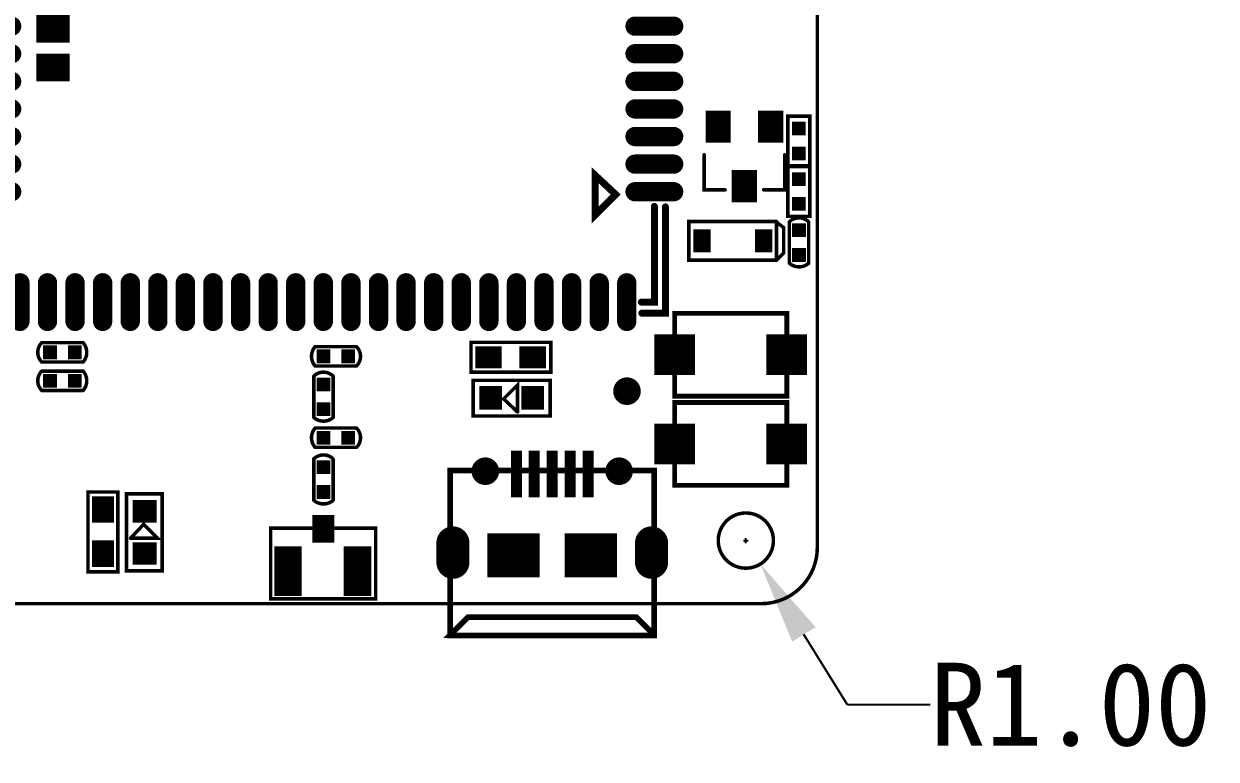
# Model space of a CAD drawing. Extents: x -31 to 69, y 3 to 134.
# Drawn here: x 13.24 to 56.46, y 3.37 to 30.01 of the extents above; entities that cross this region are included whole.
import ezdxf

# ---------------------------------------------------------------- set-up
doc = ezdxf.new("R2010")
doc.units = 0
doc.header["$MEASUREMENT"] = 0
doc.layers.get('0').update_dxf_attribs({"linetype": 'CONTINUOUS'})
doc.layers.get('Defpoints').update_dxf_attribs({"linetype": 'CONTINUOUS'})
for name, color, linetype in [('BOARD_CUTOUT_00', 254, 'CONTINUOUS'), ('BOARD_OUTLINE_00', 254, 'CONTINUOUS'), ('DRIL_NPLTE_THRU_01', 16, 'CONTINUOUS'), ('DRIL_NPLTE_THRU_02', 96, 'CONTINUOUS'), ('DRIL_NPLTE_THRU_03', 56, 'CONTINUOUS'), ('DRIL_NPLTE_THRU_04', 176, 'CONTINUOUS'), ('DRIL_PLTE_THRU_01', 16, 'CONTINUOUS'), ('DRIL_PLTE_THRU_02', 96, 'CONTINUOUS'), ('DRIL_PLTE_THRU_03', 56, 'CONTINUOUS'), ('DRIL_PLTE_THRU_04', 176, 'CONTINUOUS'), ('DRIL_SYMBOL', 254, 'CONTINUOUS'), ('PADS_BOT', 5, 'CONTINUOUS'), ('PADS_INNER', 1, 'CONTINUOUS'), ('PADS_TOP', 1, 'CONTINUOUS'), ('PADS_XR_121', 176, 'CONTINUOUS'), ('PADS_XR_123', 183, 'CONTINUOUS'), ('PART_TOP_2DLINE_00', 254, 'CONTINUOUS'), ('PART_TOP_2DLINE_126', 254, 'CONTINUOUS')]:
    doc.layers.add(name, color=color, linetype=linetype)
doc.dimstyles.get("Standard").update_dxf_attribs({"dimtxt": 3, "dimasz": 3, "dimexe": 0.18, "dimexo": 0.0625, "dimgap": 0.09, "dimtad": 0, "dimtih": 1, "dimtoh": 1, "dimzin": 0, "dimdsep": 46, "dimtxsty": 'Standard', "dimcen": 0.09, "dimclrd": 3, "dimclre": 3, "dimclrt": 3, "dimadec": 0, "dimazin": 0, "dimtfac": 1, "dimtofl": 0, "dimtmove": 0, "dimatfit": 3, "dimfxl": 1, "dimtolj": 1, "dimtzin": 0, "dimarcsym": 0})

# ---------------------------------------------------------------- blocks, each defined once
blk = doc.blocks.new('BOARD_95')
at = {"layer": 'BOARD_CUTOUT_00', "const_width": 0.127}
blk.add_lwpolyline([(2.956, -108.255, 1), (0.956, -108.255, 1)], format="xyb", close=True, dxfattribs=at)
at = {"layer": 'BOARD_OUTLINE_00', "const_width": 0.127}
blk.add_lwpolyline([(-0.762, 0), (2.528, 0, -0.414214), (4.547, -2.018), (4.547, -108.509, -0.414214), (2.515, -110.541), (-26.314, -110.541, -0.414214), (-28.346, -108.509), (-28.346, -2.038, -0.414214), (-26.309, 0), (-22.555, 0), (-22.555, -6.045), (-0.762, -6.045)], format="xyb", close=True, dxfattribs=at)
blk = doc.blocks.new('SMOOTH_0$127')
at = {"const_width": 0.0635}
blk.add_lwpolyline([(-0.03175, 0, 1), (0.03175, 0, 1)], format="xyb", close=True, dxfattribs=at)
blk = doc.blocks.new('PART_BODY_TOP_67')
at = {"layer": 'PART_TOP_2DLINE_126', "const_width": 0.127}
blk.add_lwpolyline([(-0.762, 3.2004), (1.8034, 3.2004), (1.8034, -0.6096), (-0.762, -0.6096)], close=True, dxfattribs=at)
at = {"layer": 'PART_TOP_2DLINE_126'}
for p in [(-0.762, 3.2004), (1.8034, 3.2004), (-0.762, -0.6096), (1.8034, -0.6096)]:
    blk.add_blockref('SMOOTH_0$127', p, dxfattribs=at)
blk = doc.blocks.new('DRIL_HOLE_0')
blk.add_lwpolyline([(0, 0, 1), (0, 0, 1)], format="xyb", close=True)
blk = doc.blocks.new('PAD_2')
blk.add_lwpolyline([(0, 0, 1), (0, 0, 1)], format="xyb", close=True)
blk = doc.blocks.new('PAD_4')
at = {"const_width": 0.8}
blk.add_lwpolyline([(-0.5, 0), (0.5, 0)], dxfattribs=at)
blk = doc.blocks.new('STK_TOP_391')
at = {"layer": 'DRIL_PLTE_THRU_01'}
blk.add_blockref('DRIL_HOLE_0', (0, 0), dxfattribs=at)
at = {"layer": 'DRIL_PLTE_THRU_02'}
blk.add_blockref('DRIL_HOLE_0', (0, 0), dxfattribs=at)
at = {"layer": 'DRIL_PLTE_THRU_03'}
blk.add_blockref('DRIL_HOLE_0', (0, 0), dxfattribs=at)
at = {"layer": 'DRIL_PLTE_THRU_04'}
blk.add_blockref('DRIL_HOLE_0', (0, 0), dxfattribs=at)
at = {"layer": 'PADS_BOT'}
blk.add_blockref('PAD_2', (0, 0), dxfattribs=at)
at = {"layer": 'PADS_INNER'}
blk.add_blockref('PAD_2', (0, 0), dxfattribs=at)
at = {"layer": 'PADS_TOP'}
blk.add_blockref('PAD_4', (0, 0), dxfattribs=at)
blk = doc.blocks.new('PAD_5')
at = {"const_width": 1}
blk.add_lwpolyline([(-0.9, 0), (0.9, 0)], dxfattribs=at)
blk = doc.blocks.new('STK_TOP_390')
at = {"layer": 'DRIL_PLTE_THRU_01'}
blk.add_blockref('DRIL_HOLE_0', (0, 0), dxfattribs=at)
at = {"layer": 'DRIL_PLTE_THRU_02'}
blk.add_blockref('DRIL_HOLE_0', (0, 0), dxfattribs=at)
at = {"layer": 'DRIL_PLTE_THRU_03'}
blk.add_blockref('DRIL_HOLE_0', (0, 0), dxfattribs=at)
at = {"layer": 'DRIL_PLTE_THRU_04'}
blk.add_blockref('DRIL_HOLE_0', (0, 0), dxfattribs=at)
at = {"layer": 'PADS_BOT'}
blk.add_blockref('PAD_2', (0, 0), dxfattribs=at)
at = {"layer": 'PADS_INNER'}
blk.add_blockref('PAD_2', (0, 0), dxfattribs=at)
at = {"layer": 'PADS_TOP'}
blk.add_blockref('PAD_5', (0, 0), dxfattribs=at)
blk = doc.blocks.new('SYM_TOP_12')
for name, p in [('PART_BODY_TOP_67', (0, 0)), ('STK_TOP_390', (0.798, 2.541)), ('STK_TOP_391', (-0.732, 1.301)), ('STK_TOP_390', (0.798, 0.021))]:
    blk.add_blockref(name, p)
blk = doc.blocks.new('PART_TOP_5')
blk.add_blockref('SYM_TOP_12', (0, 0))
blk = doc.blocks.new('PART_BODY_TOP_58')
at = {"layer": 'PART_TOP_2DLINE_126', "const_width": 0.127}
blk.add_lwpolyline([(0.755, -0.347, 0.414214), (0.755, 0.353), (-0.745, 0.353, 0.373387), (-0.745, -0.347)], format="xyb", close=True, dxfattribs=at)
at = {"layer": 'PART_TOP_2DLINE_126'}
for p in [(-0.745, 0.353), (0.755, 0.353), (-0.745, -0.347), (0.755, -0.347)]:
    blk.add_blockref('SMOOTH_0$127', p, dxfattribs=at)
blk = doc.blocks.new('PAD_6')
at = {"const_width": 0.5}
blk.add_lwpolyline([(-0.25, 0), (0.25, 0)], dxfattribs=at)
blk = doc.blocks.new('STK_TOP_6')
at = {"layer": 'DRIL_PLTE_THRU_01'}
blk.add_blockref('DRIL_HOLE_0', (0, 0), dxfattribs=at)
at = {"layer": 'DRIL_PLTE_THRU_02'}
blk.add_blockref('DRIL_HOLE_0', (0, 0), dxfattribs=at)
at = {"layer": 'DRIL_PLTE_THRU_03'}
blk.add_blockref('DRIL_HOLE_0', (0, 0), dxfattribs=at)
at = {"layer": 'DRIL_PLTE_THRU_04'}
blk.add_blockref('DRIL_HOLE_0', (0, 0), dxfattribs=at)
at = {"layer": 'PADS_BOT'}
blk.add_blockref('PAD_2', (0, 0), dxfattribs=at)
at = {"layer": 'PADS_INNER'}
blk.add_blockref('PAD_2', (0, 0), dxfattribs=at)
at = {"layer": 'PADS_TOP'}
blk.add_blockref('PAD_6', (0, 0), dxfattribs=at)
blk = doc.blocks.new('SYM_TOP_3')
for name, p in [('STK_TOP_6', (-0.445, 0.003)), ('PART_BODY_TOP_58', (0, 0)), ('STK_TOP_6', (0.455, 0.003))]:
    blk.add_blockref(name, p)
blk = doc.blocks.new('PART_TOP_11')
blk.add_blockref('SYM_TOP_3', (0, 0))
blk = doc.blocks.new('PART_BODY_TOP_61')
at = {"layer": 'PART_TOP_2DLINE_126', "const_width": 0.127}
blk.add_lwpolyline([(-1.397, 0.66), (1.397, 0.66), (1.397, -0.635), (-1.397, -0.635)], close=True, dxfattribs=at)
blk.add_lwpolyline([(-0.212, 0.513), (-0.212, -0.465), (0.291, 0.039), (-0.21, 0.513)], dxfattribs=at)
at = {"layer": 'PART_TOP_2DLINE_126'}
for p in [(-1.397, 0.66), (-0.212, 0.513), (-0.21, 0.513), (1.397, 0.66), (0.291, 0.039), (-0.212, -0.465), (-1.397, -0.635), (1.397, -0.635)]:
    blk.add_blockref('SMOOTH_0$127', p, dxfattribs=at)
blk = doc.blocks.new('PAD_13')
at = {"const_width": 0.8128}
blk.add_lwpolyline([(-0.4318, 0), (0.4318, 0)], dxfattribs=at)
blk = doc.blocks.new('STK_TOP_18')
at = {"layer": 'DRIL_PLTE_THRU_01'}
blk.add_blockref('DRIL_HOLE_0', (0, 0), dxfattribs=at)
at = {"layer": 'DRIL_PLTE_THRU_02'}
blk.add_blockref('DRIL_HOLE_0', (0, 0), dxfattribs=at)
at = {"layer": 'DRIL_PLTE_THRU_03'}
blk.add_blockref('DRIL_HOLE_0', (0, 0), dxfattribs=at)
at = {"layer": 'DRIL_PLTE_THRU_04'}
blk.add_blockref('DRIL_HOLE_0', (0, 0), dxfattribs=at)
at = {"layer": 'PADS_BOT'}
blk.add_blockref('PAD_2', (0, 0), dxfattribs=at)
at = {"layer": 'PADS_INNER'}
blk.add_blockref('PAD_2', (0, 0), dxfattribs=at)
at = {"layer": 'PADS_TOP', "rotation": 90}
blk.add_blockref('PAD_13', (0, 0), dxfattribs=at)
blk = doc.blocks.new('SYM_TOP_6')
for name, p in [('PART_BODY_TOP_61', (0, 0)), ('STK_TOP_18', (-0.762, 0)), ('STK_TOP_18', (0.762, 0))]:
    blk.add_blockref(name, p)
blk = doc.blocks.new('PART_TOP_40')
blk.add_blockref('SYM_TOP_6', (0, 0))
blk = doc.blocks.new('PART_TOP_42')
blk.add_blockref('SYM_TOP_6', (0, 0))
blk = doc.blocks.new('SMOOTH_0$254')
at = {"const_width": 0.127}
blk.add_lwpolyline([(-0.0635, 0, 1), (0.0635, 0, 1)], format="xyb", close=True, dxfattribs=at)
blk = doc.blocks.new('PART_BODY_TOP_108')
at = {"layer": 'PART_TOP_2DLINE_126', "const_width": 0.254}
for points in [[(-12.4, 8.55), (-12.4, 12.4), (-11.549, 12.4)], [(-11.531, 12), (-12, 12), (-12, 8.531)], [(12, 8.531), (12, 12), (11.531, 12)], [(-10.051, 8.649), (-9.85, 8.85), (-9.85, 7.4), (-10.599, 8.1), (-10.051, 8.649)], [(-12, -8.531), (-12, -12), (-11.531, -12)], [(11.531, -12), (12, -12), (12, -8.531)]]:
    blk.add_lwpolyline(points, dxfattribs=at)
at = {"layer": 'PART_TOP_2DLINE_126'}
for p in [(-12.4, 12.4), (-12, 12), (-11.549, 12.4), (-11.531, 12), (11.531, 12), (12, 12), (-12.4, 8.55), (-12, 8.531), (-10.051, 8.649), (-10.051, 8.649), (-9.85, 8.85), (12, 8.531), (-10.599, 8.1), (-9.85, 7.4), (-12, -8.531), (12, -8.531), (-12, -12), (-11.531, -12), (11.531, -12), (12, -12)]:
    blk.add_blockref('SMOOTH_0$254', p, dxfattribs=at)
blk = doc.blocks.new('PAD_14')
at = {"const_width": 0.35}
blk.add_lwpolyline([(-0.7, -0.175), (0.7, -0.175, 1), (0.7, 0.175), (-0.7, 0.175, 1)], format="xyb", close=True, dxfattribs=at)
blk = doc.blocks.new('PAD_15')
at = {"const_width": 0.0127}
blk.add_lwpolyline([(0, -0.00635), (0, -0.00635, 1), (0, 0.00635), (0, 0.00635, 1)], format="xyb", close=True, dxfattribs=at)
blk = doc.blocks.new('PAD_16')
at = {"const_width": 0.3}
blk.add_lwpolyline([(-0.7, -0.15), (0.7, -0.15, 1), (0.7, 0.15), (-0.7, 0.15, 1)], format="xyb", close=True, dxfattribs=at)
blk = doc.blocks.new('STK_TOP_885')
at = {"layer": 'DRIL_PLTE_THRU_01'}
blk.add_blockref('DRIL_HOLE_0', (0, 0), dxfattribs=at)
at = {"layer": 'DRIL_PLTE_THRU_02'}
blk.add_blockref('DRIL_HOLE_0', (0, 0), dxfattribs=at)
at = {"layer": 'DRIL_PLTE_THRU_03'}
blk.add_blockref('DRIL_HOLE_0', (0, 0), dxfattribs=at)
at = {"layer": 'DRIL_PLTE_THRU_04'}
blk.add_blockref('DRIL_HOLE_0', (0, 0), dxfattribs=at)
at = {"layer": 'PADS_BOT'}
blk.add_blockref('PAD_2', (0, 0), dxfattribs=at)
at = {"layer": 'PADS_INNER'}
blk.add_blockref('PAD_2', (0, 0), dxfattribs=at)
at = {"layer": 'PADS_TOP'}
blk.add_blockref('PAD_16', (0, 0), dxfattribs=at)
at = {"layer": 'PADS_XR_121'}
blk.add_blockref('PAD_14', (0, 0), dxfattribs=at)
at = {"layer": 'PADS_XR_123'}
blk.add_blockref('PAD_15', (0, 0), dxfattribs=at)
blk = doc.blocks.new('STK_TOP_876')
at = {"layer": 'DRIL_PLTE_THRU_01'}
blk.add_blockref('DRIL_HOLE_0', (0, 0), dxfattribs=at)
at = {"layer": 'DRIL_PLTE_THRU_02'}
blk.add_blockref('DRIL_HOLE_0', (0, 0), dxfattribs=at)
at = {"layer": 'DRIL_PLTE_THRU_03'}
blk.add_blockref('DRIL_HOLE_0', (0, 0), dxfattribs=at)
at = {"layer": 'DRIL_PLTE_THRU_04'}
blk.add_blockref('DRIL_HOLE_0', (0, 0), dxfattribs=at)
at = {"layer": 'PADS_BOT'}
blk.add_blockref('PAD_2', (0, 0), dxfattribs=at)
at = {"layer": 'PADS_INNER'}
blk.add_blockref('PAD_2', (0, 0), dxfattribs=at)
at = {"layer": 'PADS_TOP', "rotation": 90}
blk.add_blockref('PAD_16', (0, 0), dxfattribs=at)
at = {"layer": 'PADS_XR_121', "rotation": 90}
blk.add_blockref('PAD_14', (0, 0), dxfattribs=at)
at = {"layer": 'PADS_XR_123'}
blk.add_blockref('PAD_15', (0, 0), dxfattribs=at)
blk = doc.blocks.new('STK_TOP_877')
at = {"layer": 'DRIL_PLTE_THRU_01'}
blk.add_blockref('DRIL_HOLE_0', (0, 0), dxfattribs=at)
at = {"layer": 'DRIL_PLTE_THRU_02'}
blk.add_blockref('DRIL_HOLE_0', (0, 0), dxfattribs=at)
at = {"layer": 'DRIL_PLTE_THRU_03'}
blk.add_blockref('DRIL_HOLE_0', (0, 0), dxfattribs=at)
at = {"layer": 'DRIL_PLTE_THRU_04'}
blk.add_blockref('DRIL_HOLE_0', (0, 0), dxfattribs=at)
at = {"layer": 'PADS_BOT'}
blk.add_blockref('PAD_2', (0, 0), dxfattribs=at)
at = {"layer": 'PADS_INNER'}
blk.add_blockref('PAD_2', (0, 0), dxfattribs=at)
at = {"layer": 'PADS_TOP', "rotation": 90}
blk.add_blockref('PAD_16', (0, 0), dxfattribs=at)
at = {"layer": 'PADS_XR_121', "rotation": 90}
blk.add_blockref('PAD_14', (0, 0), dxfattribs=at)
at = {"layer": 'PADS_XR_123'}
blk.add_blockref('PAD_15', (0, 0), dxfattribs=at)
blk = doc.blocks.new('PAD_17')
at = {"const_width": 1}
blk.add_lwpolyline([(-0.6, 0), (0.6, 0)], dxfattribs=at)
blk = doc.blocks.new('PAD_18')
at = {"const_width": 0.0254}
blk.add_lwpolyline([(-0.0127, 0), (0.0127, 0)], dxfattribs=at)
blk = doc.blocks.new('PAD_19')
at = {"const_width": 0.9}
blk.add_lwpolyline([(-0.55, 0), (0.55, 0)], dxfattribs=at)
blk = doc.blocks.new('STK_TOP_878')
at = {"layer": 'DRIL_PLTE_THRU_01'}
blk.add_blockref('DRIL_HOLE_0', (0, 0), dxfattribs=at)
at = {"layer": 'DRIL_PLTE_THRU_02'}
blk.add_blockref('DRIL_HOLE_0', (0, 0), dxfattribs=at)
at = {"layer": 'DRIL_PLTE_THRU_03'}
blk.add_blockref('DRIL_HOLE_0', (0, 0), dxfattribs=at)
at = {"layer": 'DRIL_PLTE_THRU_04'}
blk.add_blockref('DRIL_HOLE_0', (0, 0), dxfattribs=at)
at = {"layer": 'PADS_BOT'}
blk.add_blockref('PAD_2', (0, 0), dxfattribs=at)
at = {"layer": 'PADS_INNER'}
blk.add_blockref('PAD_2', (0, 0), dxfattribs=at)
at = {"layer": 'PADS_TOP'}
blk.add_blockref('PAD_19', (0, 0), dxfattribs=at)
at = {"layer": 'PADS_XR_121'}
blk.add_blockref('PAD_17', (0, 0), dxfattribs=at)
at = {"layer": 'PADS_XR_123'}
blk.add_blockref('PAD_18', (0, 0), dxfattribs=at)
blk = doc.blocks.new('SYM_TOP_36')
for name, p in [('STK_TOP_877', (-11, 12)), ('STK_TOP_877', (-10, 12)), ('STK_TOP_877', (-9, 12)), ('STK_TOP_877', (-8, 12)), ('STK_TOP_877', (-7, 12)), ('STK_TOP_877', (-6, 12)), ('STK_TOP_877', (-5, 12)), ('STK_TOP_877', (-4, 12)), ('STK_TOP_877', (-3, 12)), ('STK_TOP_877', (-2, 12)), ('STK_TOP_877', (-1, 12)), ('STK_TOP_877', (0, 12)), ('STK_TOP_877', (1, 12)), ('STK_TOP_877', (2, 12)), ('STK_TOP_877', (3, 12)), ('STK_TOP_877', (4, 12)), ('STK_TOP_877', (5, 12)), ('STK_TOP_877', (6, 12)), ('STK_TOP_877', (7, 12)), ('STK_TOP_877', (8, 12)), ('STK_TOP_877', (9, 12)), ('STK_TOP_877', (10, 12)), ('STK_TOP_877', (11, 12)), ('PART_BODY_TOP_108', (0, 0)), ('STK_TOP_885', (-12, 8)), ('STK_TOP_885', (12, 8)), ('STK_TOP_885', (-12, 7)), ('STK_TOP_885', (12, 7)), ('STK_TOP_885', (-12, 6)), ('STK_TOP_885', (12, 6)), ('STK_TOP_885', (-12, 5)), ('STK_TOP_885', (12, 5)), ('STK_TOP_885', (-12, 4)), ('STK_TOP_885', (12, 4)), ('STK_TOP_878', (9.8, 3.5)), ('STK_TOP_885', (-12, 3)), ('STK_TOP_885', (12, 3)), ('STK_TOP_878', (9.8, 2.1)), ('STK_TOP_885', (-12, 2)), ('STK_TOP_885', (12, 2)), ('STK_TOP_885', (-12, 1)), ('STK_TOP_885', (12, 1)), ('STK_TOP_878', (9.8, 0.7)), ('STK_TOP_885', (-12, 0)), ('STK_TOP_885', (12, 0)), ('STK_TOP_885', (-12, -1)), ('STK_TOP_885', (12, -1)), ('STK_TOP_885', (-12, -2)), ('STK_TOP_885', (12, -2)), ('STK_TOP_885', (-12, -3)), ('STK_TOP_885', (12, -3)), ('STK_TOP_885', (-12, -4)), ('STK_TOP_885', (12, -4)), ('STK_TOP_885', (-12, -5)), ('STK_TOP_885', (12, -5)), ('STK_TOP_885', (-12, -6)), ('STK_TOP_885', (12, -6)), ('STK_TOP_885', (-12, -7)), ('STK_TOP_885', (12, -7)), ('STK_TOP_885', (-12, -8)), ('STK_TOP_885', (12, -8)), ('STK_TOP_876', (-11, -12)), ('STK_TOP_876', (-10, -12)), ('STK_TOP_876', (-9, -12)), ('STK_TOP_876', (-8, -12)), ('STK_TOP_876', (-7, -12)), ('STK_TOP_876', (-6, -12)), ('STK_TOP_876', (-5, -12)), ('STK_TOP_876', (-4, -12)), ('STK_TOP_876', (-3, -12)), ('STK_TOP_876', (-2, -12)), ('STK_TOP_876', (-1, -12)), ('STK_TOP_876', (0, -12)), ('STK_TOP_876', (1, -12)), ('STK_TOP_876', (2, -12)), ('STK_TOP_876', (3, -12)), ('STK_TOP_876', (4, -12)), ('STK_TOP_876', (5, -12)), ('STK_TOP_876', (6, -12)), ('STK_TOP_876', (7, -12)), ('STK_TOP_876', (8, -12)), ('STK_TOP_876', (9, -12)), ('STK_TOP_876', (10, -12)), ('STK_TOP_876', (11, -12))]:
    blk.add_blockref(name, p)
blk = doc.blocks.new('PART_TOP_45')
blk.add_blockref('SYM_TOP_36', (0, 0))
blk = doc.blocks.new('PART_BODY_TOP_62')
at = {"layer": 'PART_TOP_2DLINE_126', "const_width": 0.127}
blk.add_lwpolyline([(-0.898, 0.408), (-0.898, -0.392), (0.902, -0.392), (0.902, 0.408)], close=True, dxfattribs=at)
at = {"layer": 'PART_TOP_2DLINE_126'}
for p in [(-0.898, 0.408), (0.902, 0.408), (-0.898, -0.392), (0.902, -0.392)]:
    blk.add_blockref('SMOOTH_0$127', p, dxfattribs=at)
blk = doc.blocks.new('SYM_TOP_7')
for name, p in [('PART_BODY_TOP_62', (0, 0)), ('STK_TOP_6', (-0.448, 0.008)), ('STK_TOP_6', (0.452, 0.008))]:
    blk.add_blockref(name, p)
blk = doc.blocks.new('PART_TOP_63')
blk.add_blockref('SYM_TOP_7', (0, 0))
blk = doc.blocks.new('PART_TOP_64')
blk.add_blockref('SYM_TOP_7', (0, 0))
blk = doc.blocks.new('PART_BODY_TOP_65')
at = {"layer": 'PART_TOP_2DLINE_126', "const_width": 0.127}
blk.add_lwpolyline([(-1.4351, -0.54), (-1.4351, 0.54), (1.4605, 0.54), (1.4605, -0.54)], close=True, dxfattribs=at)
at = {"layer": 'PART_TOP_2DLINE_126'}
for p in [(-1.4351, 0.54), (1.4605, 0.54), (-1.4351, -0.54), (1.4605, -0.54)]:
    blk.add_blockref('SMOOTH_0$127', p, dxfattribs=at)
blk = doc.blocks.new('PAD_7')
at = {"const_width": 0.8}
blk.add_lwpolyline([(-0.48, 0), (0.48, 0)], dxfattribs=at)
blk = doc.blocks.new('STK_TOP_653')
at = {"layer": 'DRIL_PLTE_THRU_01'}
blk.add_blockref('DRIL_HOLE_0', (0, 0), dxfattribs=at)
at = {"layer": 'DRIL_PLTE_THRU_02'}
blk.add_blockref('DRIL_HOLE_0', (0, 0), dxfattribs=at)
at = {"layer": 'DRIL_PLTE_THRU_03'}
blk.add_blockref('DRIL_HOLE_0', (0, 0), dxfattribs=at)
at = {"layer": 'DRIL_PLTE_THRU_04'}
blk.add_blockref('DRIL_HOLE_0', (0, 0), dxfattribs=at)
at = {"layer": 'PADS_BOT'}
blk.add_blockref('PAD_2', (0, 0), dxfattribs=at)
at = {"layer": 'PADS_INNER'}
blk.add_blockref('PAD_2', (0, 0), dxfattribs=at)
at = {"layer": 'PADS_TOP'}
blk.add_blockref('PAD_7', (0, 0), dxfattribs=at)
blk = doc.blocks.new('SYM_TOP_10')
for name, p in [('PART_BODY_TOP_65', (0, 0)), ('STK_TOP_653', (-0.8, 0)), ('STK_TOP_653', (0.8, 0))]:
    blk.add_blockref(name, p)
blk = doc.blocks.new('PART_TOP_84')
blk.add_blockref('SYM_TOP_10', (0, 0))
blk = doc.blocks.new('PART_TOP_92')
blk.add_blockref('SYM_TOP_10', (0, 0))
blk = doc.blocks.new('PART_BODY_TOP_74')
at = {"layer": 'PART_TOP_2DLINE_126', "const_width": 0.127}
blk.add_lwpolyline([(1.538, 0.691), (1.828, 0.471), (1.828, -0.449), (1.568, -0.709), (-1.612, -0.709), (-1.612, 0.691)], close=True, dxfattribs=at)
blk.add_lwpolyline([(1.568, -0.699), (1.568, 0.693)], dxfattribs=at)
at = {"layer": 'PART_TOP_2DLINE_126'}
for p in [(-1.612, 0.691), (1.538, 0.691), (1.568, 0.693), (1.828, 0.471), (1.828, -0.449), (-1.612, -0.709), (1.568, -0.699), (1.568, -0.709)]:
    blk.add_blockref('SMOOTH_0$127', p, dxfattribs=at)
blk = doc.blocks.new('PAD_31')
at = {"const_width": 0.63}
blk.add_lwpolyline([(-0.415, 0), (0.415, 0)], dxfattribs=at)
blk = doc.blocks.new('STK_TOP_8')
at = {"layer": 'DRIL_PLTE_THRU_01'}
blk.add_blockref('DRIL_HOLE_0', (0, 0), dxfattribs=at)
at = {"layer": 'DRIL_PLTE_THRU_02'}
blk.add_blockref('DRIL_HOLE_0', (0, 0), dxfattribs=at)
at = {"layer": 'DRIL_PLTE_THRU_03'}
blk.add_blockref('DRIL_HOLE_0', (0, 0), dxfattribs=at)
at = {"layer": 'DRIL_PLTE_THRU_04'}
blk.add_blockref('DRIL_HOLE_0', (0, 0), dxfattribs=at)
at = {"layer": 'PADS_BOT'}
blk.add_blockref('PAD_2', (0, 0), dxfattribs=at)
at = {"layer": 'PADS_INNER'}
blk.add_blockref('PAD_2', (0, 0), dxfattribs=at)
at = {"layer": 'PADS_TOP', "rotation": 90}
blk.add_blockref('PAD_31', (0, 0), dxfattribs=at)
blk = doc.blocks.new('SYM_TOP_19')
for name, p in [('PART_BODY_TOP_74', (0, 0)), ('STK_TOP_8', (-1.127, -0.009)), ('STK_TOP_8', (1.103, -0.009))]:
    blk.add_blockref(name, p)
blk = doc.blocks.new('PART_TOP_99')
blk.add_blockref('SYM_TOP_19', (0, 0))
blk = doc.blocks.new('PART_BODY_TOP_69')
at = {"layer": 'PART_TOP_2DLINE_00', "const_width": 0.127}
for points in [[(-0.6985, 1.2065), (-1.4605, 1.2065), (-1.4605, -0.0635)], [(0.6985, 1.2065), (1.4605, 1.2065), (1.4605, -0.0635)]]:
    blk.add_lwpolyline(points, dxfattribs=at)
at = {"layer": 'PART_TOP_2DLINE_00'}
for p in [(-1.4605, 1.2065), (-0.6985, 1.2065), (0.6985, 1.2065), (1.4605, 1.2065), (-1.4605, -0.0635), (1.4605, -0.0635)]:
    blk.add_blockref('SMOOTH_0$127', p, dxfattribs=at)
blk = doc.blocks.new('PAD_32')
at = {"const_width": 0.9144}
blk.add_lwpolyline([(-0.5842, 0), (0.5842, 0)], dxfattribs=at)
blk = doc.blocks.new('STK_TOP_612')
at = {"layer": 'DRIL_PLTE_THRU_01'}
blk.add_blockref('DRIL_HOLE_0', (0, 0), dxfattribs=at)
at = {"layer": 'DRIL_PLTE_THRU_02'}
blk.add_blockref('DRIL_HOLE_0', (0, 0), dxfattribs=at)
at = {"layer": 'DRIL_PLTE_THRU_03'}
blk.add_blockref('DRIL_HOLE_0', (0, 0), dxfattribs=at)
at = {"layer": 'DRIL_PLTE_THRU_04'}
blk.add_blockref('DRIL_HOLE_0', (0, 0), dxfattribs=at)
at = {"layer": 'PADS_BOT'}
blk.add_blockref('PAD_2', (0, 0), dxfattribs=at)
at = {"layer": 'PADS_INNER'}
blk.add_blockref('PAD_2', (0, 0), dxfattribs=at)
at = {"layer": 'PADS_TOP', "rotation": 90}
blk.add_blockref('PAD_32', (0, 0), dxfattribs=at)
blk = doc.blocks.new('SYM_TOP_14')
for name, p in [('STK_TOP_612', (0, 1.0795)), ('PART_BODY_TOP_69', (0, 0)), ('STK_TOP_612', (-0.9525, -1.0795)), ('STK_TOP_612', (0.9525, -1.0795))]:
    blk.add_blockref(name, p)
blk = doc.blocks.new('PART_TOP_100')
blk.add_blockref('SYM_TOP_14', (0, 0))
blk = doc.blocks.new('PART_TOP_117')
blk.add_blockref('SYM_TOP_3', (0, 0))
blk = doc.blocks.new('PART_TOP_118')
blk.add_blockref('SYM_TOP_3', (0, 0))
blk = doc.blocks.new('PAD_37')
at = {"const_width": 0.5}
blk.add_lwpolyline([(0, -0.25, 1), (0, 0.25, 1)], format="xyb", close=True, dxfattribs=at)
blk = doc.blocks.new('STK_TOP_519')
at = {"layer": 'DRIL_PLTE_THRU_01'}
blk.add_blockref('DRIL_HOLE_0', (0, 0), dxfattribs=at)
at = {"layer": 'DRIL_PLTE_THRU_02'}
blk.add_blockref('DRIL_HOLE_0', (0, 0), dxfattribs=at)
at = {"layer": 'DRIL_PLTE_THRU_03'}
blk.add_blockref('DRIL_HOLE_0', (0, 0), dxfattribs=at)
at = {"layer": 'DRIL_PLTE_THRU_04'}
blk.add_blockref('DRIL_HOLE_0', (0, 0), dxfattribs=at)
at = {"layer": 'PADS_BOT'}
blk.add_blockref('PAD_2', (0, 0), dxfattribs=at)
at = {"layer": 'PADS_INNER'}
blk.add_blockref('PAD_2', (0, 0), dxfattribs=at)
at = {"layer": 'PADS_TOP'}
blk.add_blockref('PAD_37', (0, 0), dxfattribs=at)
blk = doc.blocks.new('SYM_TOP_15')
blk.add_blockref('STK_TOP_519', (0, 0))
blk = doc.blocks.new('PART_TOP_135')
blk.add_blockref('SYM_TOP_15', (0, 0))
blk = doc.blocks.new('PART_TOP_153')
blk.add_blockref('SYM_TOP_3', (0, 0))
blk = doc.blocks.new('PART_TOP_154')
blk.add_blockref('SYM_TOP_3', (0, 0))
blk = doc.blocks.new('PART_TOP_155')
blk.add_blockref('SYM_TOP_3', (0, 0))
blk = doc.blocks.new('PART_TOP_156')
blk.add_blockref('SYM_TOP_3', (0, 0))
blk = doc.blocks.new('SMOOTH_0$2032')
at = {"const_width": 0.1016}
blk.add_lwpolyline([(-0.0508, 0, 1), (0.0508, 0, 1)], format="xyb", close=True, dxfattribs=at)
blk = doc.blocks.new('PART_BODY_TOP_143')
at = {"layer": 'PART_TOP_2DLINE_126', "const_width": 0.2032}
for points in [[(-3.7, 2.9718), (3.7, 2.9718), (3.7, -3), (-3.7, -3)], [(3.683, -2.9718), (3.048, -2.3368), (-3.048, -2.3368), (-3.7084, -2.9972), (3.683, -2.9972)]]:
    blk.add_lwpolyline(points, close=True, dxfattribs=at)
at = {"layer": 'PART_TOP_2DLINE_126'}
for p in [(-3.7, 2.9718), (3.7, 2.9718), (-3.048, -2.3368), (3.048, -2.3368), (-3.7084, -2.9972), (-3.7, -3), (3.683, -2.9718), (3.683, -2.9972), (3.7, -3)]:
    blk.add_blockref('SMOOTH_0$2032', p, dxfattribs=at)
blk = doc.blocks.new('PAD_49')
at = {"const_width": 0.399}
blk.add_lwpolyline([(-0.85, 0), (0.85, 0)], dxfattribs=at)
blk = doc.blocks.new('STK_TOP_11')
at = {"layer": 'DRIL_NPLTE_THRU_01'}
blk.add_blockref('DRIL_HOLE_0', (0, 0), dxfattribs=at)
at = {"layer": 'DRIL_NPLTE_THRU_02'}
blk.add_blockref('DRIL_HOLE_0', (0, 0), dxfattribs=at)
at = {"layer": 'DRIL_NPLTE_THRU_03'}
blk.add_blockref('DRIL_HOLE_0', (0, 0), dxfattribs=at)
at = {"layer": 'DRIL_NPLTE_THRU_04'}
blk.add_blockref('DRIL_HOLE_0', (0, 0), dxfattribs=at)
at = {"layer": 'PADS_BOT'}
blk.add_blockref('PAD_2', (0, 0), dxfattribs=at)
at = {"layer": 'PADS_INNER'}
blk.add_blockref('PAD_2', (0, 0), dxfattribs=at)
at = {"layer": 'PADS_TOP', "rotation": 90}
blk.add_blockref('PAD_49', (0, 0), dxfattribs=at)
blk = doc.blocks.new('DRIL_SYMBOL_0$7')
at = {"layer": 'DRIL_SYMBOL', "const_width": 0.0508}
for points in [[(-0.254, 0), (0.254, 0)], [(0, -0.254), (0, 0.254)]]:
    blk.add_lwpolyline(points, dxfattribs=at)
blk = doc.blocks.new('DRIL_HOLE_0$7')
at = {"const_width": 0.35}
blk.add_lwpolyline([(-0.175, 0, 1), (0.175, 0, 1)], format="xyb", close=True, dxfattribs=at)
blk.add_blockref('DRIL_SYMBOL_0$7', (0, 0))
blk = doc.blocks.new('STK_TOP_12')
at = {"layer": 'DRIL_PLTE_THRU_01'}
blk.add_blockref('DRIL_HOLE_0$7', (0, 0), dxfattribs=at)
at = {"layer": 'DRIL_PLTE_THRU_02'}
blk.add_blockref('DRIL_HOLE_0$7', (0, 0), dxfattribs=at)
at = {"layer": 'DRIL_PLTE_THRU_03'}
blk.add_blockref('DRIL_HOLE_0$7', (0, 0), dxfattribs=at)
at = {"layer": 'DRIL_PLTE_THRU_04'}
blk.add_blockref('DRIL_HOLE_0$7', (0, 0), dxfattribs=at)
at = {"layer": 'PADS_BOT'}
blk.add_blockref('PAD_37', (0, 0), dxfattribs=at)
at = {"layer": 'PADS_INNER'}
blk.add_blockref('PAD_37', (0, 0), dxfattribs=at)
at = {"layer": 'PADS_TOP'}
blk.add_blockref('PAD_37', (0, 0), dxfattribs=at)
blk = doc.blocks.new('PAD_50')
at = {"const_width": 1.6}
blk.add_lwpolyline([(-0.95, 0), (0.95, 0)], dxfattribs=at)
blk = doc.blocks.new('STK_TOP_921')
at = {"layer": 'DRIL_NPLTE_THRU_01'}
blk.add_blockref('DRIL_HOLE_0', (0, 0), dxfattribs=at)
at = {"layer": 'DRIL_NPLTE_THRU_02'}
blk.add_blockref('DRIL_HOLE_0', (0, 0), dxfattribs=at)
at = {"layer": 'DRIL_NPLTE_THRU_03'}
blk.add_blockref('DRIL_HOLE_0', (0, 0), dxfattribs=at)
at = {"layer": 'DRIL_NPLTE_THRU_04'}
blk.add_blockref('DRIL_HOLE_0', (0, 0), dxfattribs=at)
at = {"layer": 'PADS_BOT'}
blk.add_blockref('PAD_2', (0, 0), dxfattribs=at)
at = {"layer": 'PADS_INNER'}
blk.add_blockref('PAD_2', (0, 0), dxfattribs=at)
at = {"layer": 'PADS_TOP'}
blk.add_blockref('PAD_50', (0, 0), dxfattribs=at)
blk = doc.blocks.new('DRIL_SLOT_0001900047000000900')
at = {"const_width": 0.25}
blk.add_lwpolyline([(0.125, -0.35), (0.125, 0.35, 1), (-0.125, 0.35), (-0.125, -0.35, 1)], format="xyb", close=True, dxfattribs=at)
blk = doc.blocks.new('PAD_51')
at = {"const_width": 0.6}
blk.add_lwpolyline([(-0.35, -0.3), (0.35, -0.3, 1), (0.35, 0.3), (-0.35, 0.3, 1)], format="xyb", close=True, dxfattribs=at)
blk = doc.blocks.new('STK_TOP_15')
at = {"layer": 'DRIL_PLTE_THRU_01'}
blk.add_blockref('DRIL_SLOT_0001900047000000900', (0, 0), dxfattribs=at)
at = {"layer": 'DRIL_PLTE_THRU_02'}
blk.add_blockref('DRIL_SLOT_0001900047000000900', (0, 0), dxfattribs=at)
at = {"layer": 'DRIL_PLTE_THRU_03'}
blk.add_blockref('DRIL_SLOT_0001900047000000900', (0, 0), dxfattribs=at)
at = {"layer": 'DRIL_PLTE_THRU_04'}
blk.add_blockref('DRIL_SLOT_0001900047000000900', (0, 0), dxfattribs=at)
at = {"layer": 'PADS_BOT', "rotation": 90}
blk.add_blockref('PAD_51', (0, 0), dxfattribs=at)
at = {"layer": 'PADS_INNER', "rotation": 90}
blk.add_blockref('PAD_51', (0, 0), dxfattribs=at)
at = {"layer": 'PADS_TOP', "rotation": 90}
blk.add_blockref('PAD_51', (0, 0), dxfattribs=at)
blk = doc.blocks.new('SYM_TOP_49')
for name, p in [('STK_TOP_11', (-1.29997, 2.85)), ('STK_TOP_11', (-0.64999, 2.85)), ('STK_TOP_11', (0, 2.85)), ('STK_TOP_11', (0.64999, 2.85)), ('STK_TOP_11', (1.29997, 2.85)), ('PART_BODY_TOP_143', (0, 0)), ('STK_TOP_12', (-2.425, 2.95)), ('STK_TOP_12', (2.425, 2.95)), ('STK_TOP_15', (-3.6, 0)), ('STK_TOP_15', (3.6, 0)), ('STK_TOP_921', (-1.4, -0.1)), ('STK_TOP_921', (1.4, -0.1))]:
    blk.add_blockref(name, p)
blk = doc.blocks.new('PART_TOP_177')
blk.add_blockref('SYM_TOP_49', (0, 0))
blk = doc.blocks.new('SMOOTH_0$1778')
at = {"const_width": 0.0889}
blk.add_lwpolyline([(-0.04445, 0, 1), (0.04445, 0, 1)], format="xyb", close=True, dxfattribs=at)
blk = doc.blocks.new('PART_BODY_TOP_112')
at = {"layer": 'PART_TOP_2DLINE_126', "const_width": 0.178}
blk.add_lwpolyline([(0, 1.5), (4.064, 1.5), (4.064, -1.5), (0, -1.5)], close=True, dxfattribs=at)
at = {"layer": 'PART_TOP_2DLINE_126'}
for p in [(0, 1.5), (4.064, 1.5), (0, -1.5), (4.064, -1.5)]:
    blk.add_blockref('SMOOTH_0$1778', p, dxfattribs=at)
blk = doc.blocks.new('PAD_38')
blk.add_lwpolyline([(0, 0), (0, 0)])
blk = doc.blocks.new('PAD_39')
at = {"const_width": 1.4732}
blk.add_lwpolyline([(-0.7366, 0), (0.7366, 0)], dxfattribs=at)
blk = doc.blocks.new('STK_TOP_16')
at = {"layer": 'DRIL_NPLTE_THRU_01'}
blk.add_blockref('DRIL_HOLE_0', (0, 0), dxfattribs=at)
at = {"layer": 'DRIL_NPLTE_THRU_02'}
blk.add_blockref('DRIL_HOLE_0', (0, 0), dxfattribs=at)
at = {"layer": 'DRIL_NPLTE_THRU_03'}
blk.add_blockref('DRIL_HOLE_0', (0, 0), dxfattribs=at)
at = {"layer": 'DRIL_NPLTE_THRU_04'}
blk.add_blockref('DRIL_HOLE_0', (0, 0), dxfattribs=at)
at = {"layer": 'PADS_BOT'}
blk.add_blockref('PAD_38', (0, 0), dxfattribs=at)
at = {"layer": 'PADS_INNER'}
blk.add_blockref('PAD_38', (0, 0), dxfattribs=at)
at = {"layer": 'PADS_TOP'}
blk.add_blockref('PAD_39', (0, 0), dxfattribs=at)
blk = doc.blocks.new('SYM_TOP_40')
for name, p in [('PART_BODY_TOP_112', (0, 0)), ('STK_TOP_16', (0, 0)), ('STK_TOP_16', (4.064, 0))]:
    blk.add_blockref(name, p)
blk = doc.blocks.new('PART_TOP_180')
blk.add_blockref('SYM_TOP_40', (0, 0))
blk = doc.blocks.new('PART_TOP_185')
blk.add_blockref('SYM_TOP_40', (0, 0))
blk = doc.blocks.new('*D390')
at = {"color": 3, "linetype": 'Continuous', "lineweight": -2}
for p, q in [((39.319, 11.286), (39.499, 11.286)), ((39.409, 11.196), (39.409, 11.376)), ((43.093, 5.334), (41.514, 7.885)), ((46.093, 5.334), (43.093, 5.334))]:
    blk.add_line(p, q, dxfattribs=at)
at = {"color": 3, "linetype": 'Continuous'}
blk.add_solid([(41.94, 8.148), (41.089, 7.622), (39.935, 10.436)], dxfattribs=at)
at = {"layer": 'Defpoints', "color": 0, "linetype": 'Continuous'}
for p in [(39.409, 11.286), (39.935, 10.436)]:
    blk.add_point(p, dxfattribs=at)
at = {"color": 3, "linetype": 'Continuous', "insert": (51.183, 5.334), "char_height": 3, "attachment_point": 5}
blk.add_mtext('\\A1;R1.00', dxfattribs=at)

msp = doc.modelspace()

# ---------------------------------------------------------------- block references
for name, p in [('BOARD_95', (37.453, 119.541)), ('PART_TOP_99', (38.952, 22.157)), ('PART_TOP_185', (36.83, 18.02)), ('PART_TOP_155', (24.54, 17.96)), ('PART_TOP_92', (30.88, 17.93)), ('PART_TOP_135', (35.1, 16.7)), ('PART_TOP_154', (24.54, 15.01)), ('PART_TOP_177', (32.39, 10.85))]:
    msp.add_blockref(name, p)
for name, p, rotation in [('PART_TOP_45', (24.093, 31.928), 180), ('PART_TOP_100', (39.358, 25.205), 180), ('PART_TOP_64', (41.34, 25.764), 90), ('PART_TOP_63', (41.34, 23.935), 90), ('PART_TOP_11', (41.34, 22.081), 90), ('PART_TOP_117', (14.64, 18.11), 180), ('PART_TOP_118', (14.64, 17.08), 180), ('PART_TOP_153', (24.1, 16.49), 90), ('PART_TOP_42', (30.92, 16.46), 180), ('PART_TOP_180', (40.894, 14.787), 180), ('PART_TOP_156', (24.1, 13.49), 90), ('PART_TOP_84', (16.104, 11.614), 270), ('PART_TOP_40', (17.618, 11.584), 90), ('PART_TOP_5', (22.79, 10.976), 270)]:
    msp.add_blockref(name, p, dxfattribs=dict(rotation=rotation))

# ---------------------------------------------------------------- dimensions: what is measured, and where the dimension line sits
at = {"linetype": 'Continuous'}
dim = msp.add_radius_dim(center=(39.409, 11.286), mpoint=(39.935, 10.436), dimstyle='Standard', dxfattribs=at)
dim.commit()
dim.dimension.update_dxf_attribs({"geometry": '*D390', "text_midpoint": (51.183, 5.334)})

doc.saveas('drawing.dxf')
